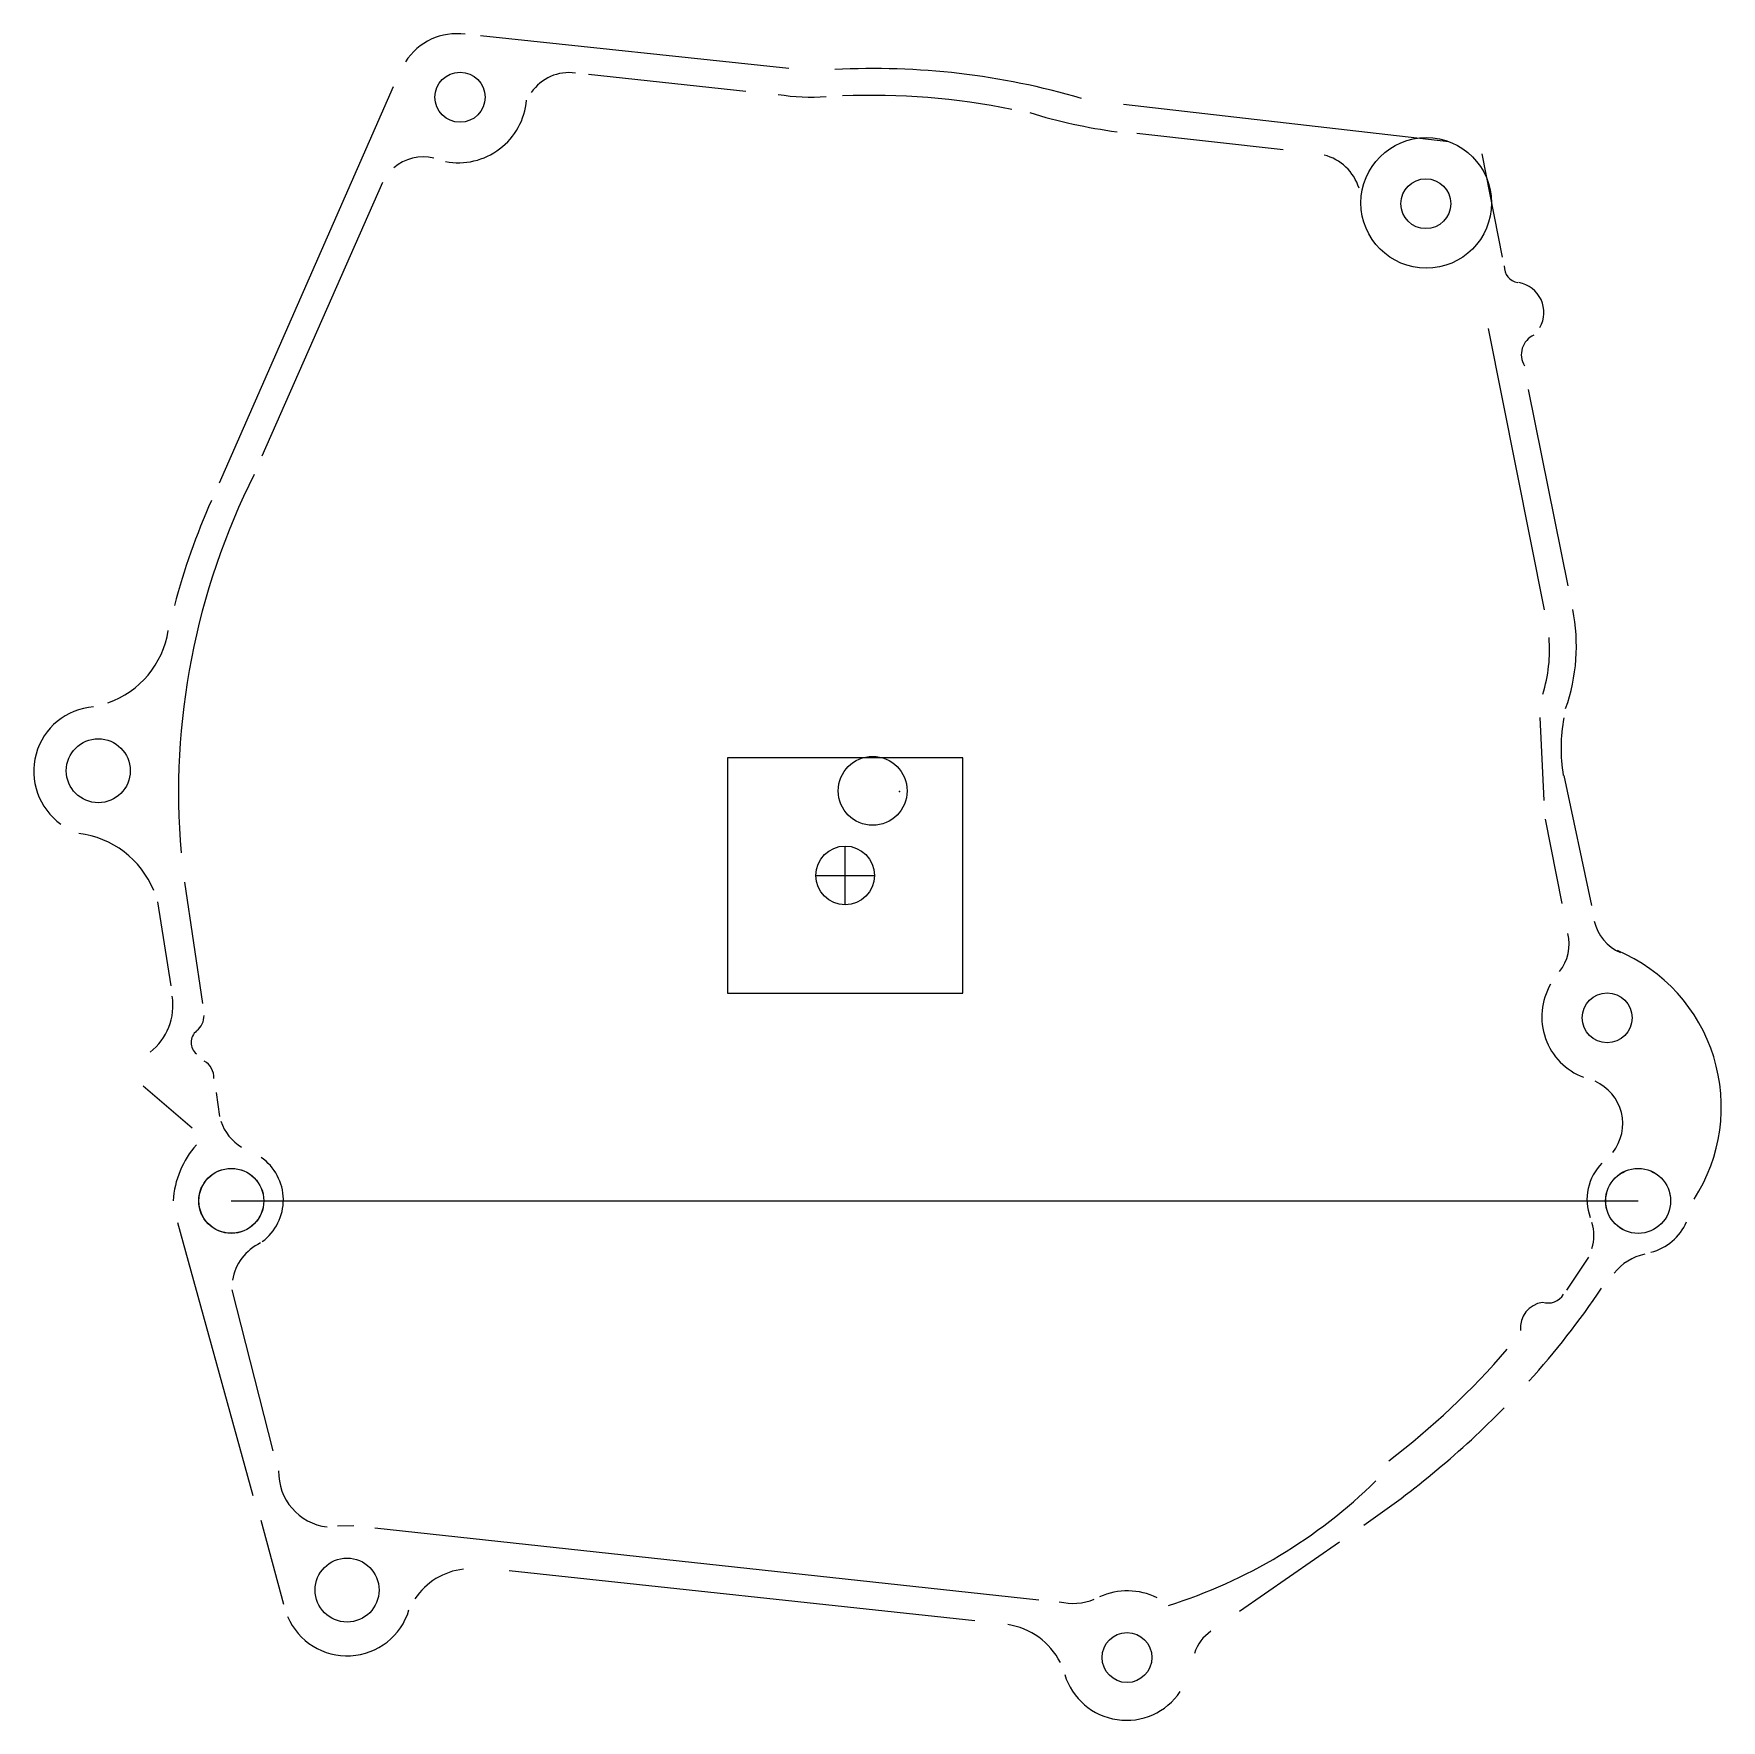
# Model space of a CAD drawing. Header units: inches. Extents: x -7.1 to 7.2, y -7.9 to 6.4.
import ezdxf

# ---------------------------------------------------------------- set-up
doc = ezdxf.new("R2010")
doc.units = ezdxf.units.IN
doc.header["$MEASUREMENT"] = 0
doc.layers.add('0_Iges Layer 0', color=15, linetype='Continuous')

msp = doc.modelspace()

# ---------------------------------------------------------------- linework, layer by layer
at = {"layer": '0_Iges Layer 0', "color": 7}
for p, q in [((-0.712, 6.14, -0.173), (-3.333, 6.419, -0.173)), ((-1.078, 5.946, -0.028), (-2.416, 6.09, -0.028)), ((-4.075, 5.983, -0.053), (-5.557, 2.616, -0.053)), ((4.899, 5.517, -0.165), (2.131, 5.834, -0.165)), ((3.489, 5.448, -0.072), (2.245, 5.589, -0.072)), ((5.355, 4.537, -0.07), (5.181, 5.415, -0.07)), ((-4.168, 5.171, -0.084), (-5.193, 2.844, -0.084)), ((5.71, 1.538, -0.032), (5.234, 3.93, -0.032)), ((5.913, 1.742, -0.089), (5.576, 3.413, -0.089)), ((5.707, -0.081, -0.04), (5.673, 0.624, -0.04)), ((6.113, -0.975, -0.103), (5.877, 0.131, -0.103)), ((5.86, -0.958, -0.045), (5.719, -0.241, -0.045)), ((-0.234, -0.969), (-0.234, -0.469)), ((-5.85, -0.777, -0.096), (-5.698, -1.807, -0.096)), ((-0.484, -0.719), (0.016, -0.719)), ((-6.079, -0.944, -0.068), (-5.966, -1.656, -0.068)), ((-6.203, -2.507, -0.075), (-5.784, -2.864, -0.075)), ((-5.582, -2.563, -0.107), (-5.552, -2.768, -0.107)), ((-5.453, -3.485, -0.188), (6.506, -3.485, -0.304)), ((-5.911, -3.67, -0.084), (-5.27, -5.988, -0.084)), ((5.9, -4.244, -0.061), (6.087, -3.963, -0.061)), ((-5.448, -4.24, -0.116), (-5.1, -5.609, -0.116)), ((-5.201, -6.2, -0.103), (-5.008, -6.912, -0.103)), ((-4.55, -6.247, -0.134), (-4.41, -6.244, -0.134)), ((-4.232, -6.265, -0.137), (1.413, -6.875, -0.137)), ((3.119, -6.973, -0.097), (3.968, -6.382, -0.097)), ((-3.091, -6.628, -0.126), (0.869, -7.053, -0.126))]:
    msp.add_line(p, q, dxfattribs=at)
msp.add_polyline3d([(-1.234, -1.719, 0), (0.766, -1.719, 0), (0.766, 0.281, 0), (-1.234, 0.281, 0), (-1.234, -1.719, 0)], dxfattribs=at)
for centre, radius in [((-3.508, 5.896, -0.238), 0.213), ((4.706, 4.998, -0.085), 0.555), ((4.702, 4.991, -0.261), 0.212), ((-6.583, 0.171, -0.165), 0.272), ((-0.234, -0.719), 0.25), ((6.244, -1.929, -0.214), 0.212), ((-5.452, -3.485, -0.198), 0.276), ((6.507, -3.485, -0.197), 0.276), ((-4.468, -6.793, -0.095), 0.272), ((2.162, -7.367, -0.2), 0.212)]:
    msp.add_circle(centre, radius, dxfattribs=at)
at = {"layer": '0_Iges Layer 0', "color": 7, "extrusion": (0.009682, -0.004824, 0.999941)}
for centre, radius in [((0, 0, -0.012), 0.293), ((-5.451, -3.486, -0.224), 0.276), ((6.509, -3.486, -0.137), 0.276)]:
    msp.add_circle(centre, radius, dxfattribs=at)
at = {"layer": '0_Iges Layer 0', "color": 7}
for centre, radius, start, end in [((-3.537, 5.922, -0.142), 0.514, 81.8819, 147.7842), ((-2.582, 5.717, -0.093), 0.388, 81.8612, 145.5288), ((0.008, -0.128, -0.187), 6.268, 73.6371, 93.0274), ((-0.515, 7.768, -0.033), 1.871, 261.1485, 273.703), ((0, 0.005, -0.042), 5.907, 78.439, 92.4794), ((-3.522, 5.92, -0.092), 0.581, 259.1893, 355.1202), ((2.684, 10.151, -0.054), 4.589, 252.9051, 262.4056), ((-3.819, 5.001, -0.086), 0.388, 76.9539, 130.6529), ((3.732, 4.996, -0.078), 0.422, 17.5806, 75.5501), ((5.502, 4.453, -0.072), 0.133, 176.2083, 262.7513), ((5.448, 4.066, -0.075), 0.258, 330.3208, 79.8365), ((5.695, 3.709, -0.076), 0.181, 113.8569, 211.6527), ((0.108, -0.017, -0.089), 6.009, 153.2242, 184.8633), ((-0.516, 0.165, -0.055), 5.6, 155.7255, 165.4031), ((4.394, 1.23, -0.092), 1.588, 340.5063, 11.3008), ((-6.761, 1.485, -0.056), 0.782, 289.4418, 350.9947), ((4.5, 1.198, -0.035), 1.254, 342.5473, 4.8144), ((-6.582, 0.166, -0.052), 0.55, 94.4706, 234.6534), ((7.321, 0.361, -0.095), 1.469, 169.794, 188.9718), ((-6.848, -1.153, -0.062), 0.798, 22.5682, 82.8288), ((6.508, -1.02, -0.106), 0.385, 193.1571, 246.7732), ((5.536, -1.301, -0.048), 0.384, 322.2275, 13.1973), ((5.772, -2.687, -0.11), 1.442, 327.0764, 67.1984), ((6.238, -1.92, -0.05), 0.55, 149.7936, 249.2569), ((-6.451, -1.823, -0.074), 0.503, 307.6793, 9.0763), ((-5.845, -1.911, -0.103), 0.161, 308.5183, 0.7722), ((-5.667, -2.139, -0.103), 0.127, 129.3528, 229.7506), ((-5.76, -2.438, -0.106), 0.16, 357.545, 61.3377), ((5.982, -2.829, -0.058), 0.394, 321.671, 66.121), ((-5.141, -2.671, -0.11), 0.423, 198.9127, 238.0556), ((-5.139, -3.542, -0.082), 0.811, 138.7901, 175.9562), ((-5.45, -3.477, -0.116), 0.44, 306.3214, 55.208), ((6.51, -3.473, -0.059), 0.438, 135.0827, 200.4975), ((5.785, -3.78, -0.061), 0.346, 341.5965, 18.5998), ((6.51, -3.491, -0.118), 0.443, 283.8025, 337.0484), ((-5.023, -4.229, -0.116), 0.426, 115.0031, 170.3988), ((6.655, -4.382, -0.116), 0.452, 101.6685, 141.3315), ((0.287, -0.252, -0.113), 7.122, 317.9932, 326.0729), ((5.743, -4.202, -0.06), 0.151, 250.8392, 330.0027), ((5.723, -4.564, -0.059), 0.217, 97.3893, 186.0243), ((0.312, -0.355, -0.057), 6.717, 307.3542, 319.1693), ((-0.142, 0.142, -0.108), 7.705, 304.0717, 315.6565), ((-4.582, -5.792, -0.13), 0.468, 178.4434, 263.2213), ((1.202, -2.742, -0.127), 4.383, 287.428, 314.5588), ((-3.414, -7.187, -0.121), 0.575, 96.4631, 146.1668), ((1.7, -6.401, -0.198), 0.505, 257.0101, 291.3102), ((2.166, -7.371, -0.201), 0.571, 63.8752, 114.4992), ((-4.468, -6.802, -0.115), 0.55, 203.243, 343.07), ((1.059, -7.682, -0.172), 0.602, 27.0067, 81.3683), ((3.08, -7.441, -0.095), 0.362, 124.5286, 162.6393), ((2.158, -7.35, -0.089), 0.55, 197.1346, 326.1058)]:
    msp.add_arc(centre, radius, start, end, dxfattribs=at)
msp.add_point((0.228, -0.004, 0.138), dxfattribs=at)

doc.saveas('drawing.dxf')
